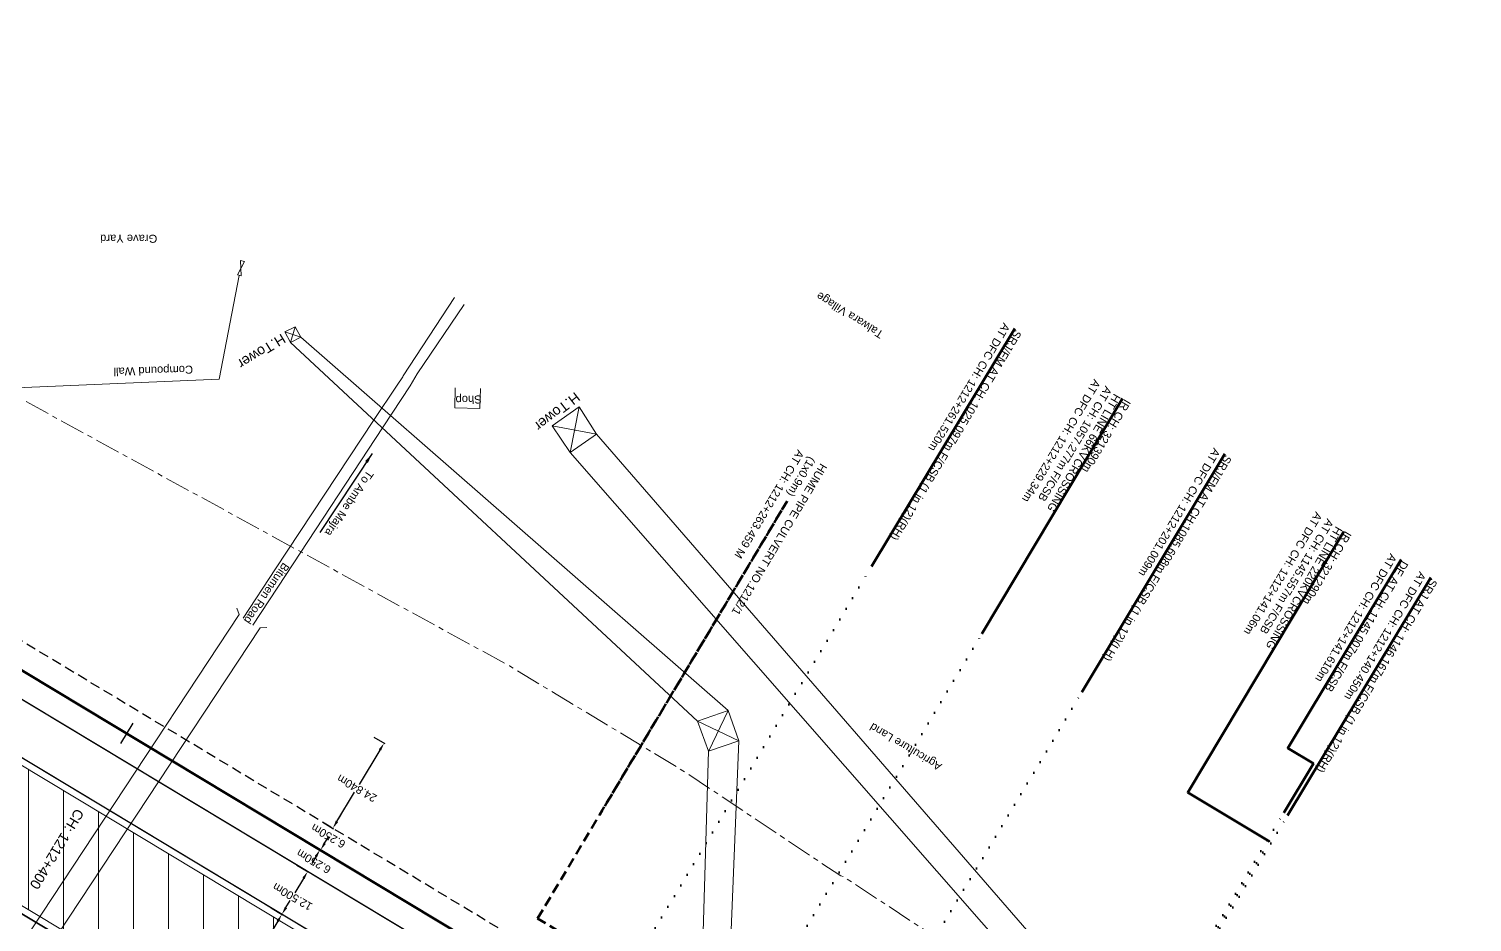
# Model space of a CAD drawing. Header units: metres. Extents: x 622835 to 629437, y 3390046 to 3394575.
# Drawn here: x 627103.9 to 627464.5, y 3392015 to 3392238.1 of the extents above; entities that cross this region are included whole.
import ezdxf

# ---------------------------------------------------------------- set-up
doc = ezdxf.new("R2010")
doc.units = ezdxf.units.M
doc.header["$LTSCALE"] = 2
doc.header["$MEASUREMENT"] = 0
doc.header["$PDMODE"] = 35
doc.header["$PDSIZE"] = 5
for name, pattern in [('ACAD_ISO07W100', [3, 0, -3]), ('CENTER', [2, 1.25, -0.25, 0.25, -0.25]), ('CENTER2', [1.125, 0.75, -0.125, 0.125, -0.125]), ('DASHED2', [0.375, 0.25, -0.125]), ('HIDDEN', [0.375, 0.25, -0.125])]:
    doc.linetypes.add(name, pattern=pattern)
doc.layers.get('Defpoints').update_dxf_attribs({"color": 5, "lineweight": 0})
for name, color, linetype, lineweight in [('C-ALIG-DG-LINE', 1, 'CENTER2', 70), ('C-ALIG-LABL-DG', 1, 'Continuous', 25), ('Commercial Building Pucca', 7, 'Continuous', 13), ('Compound Wall', 7, 'Continuous', 13), ('DOTED LINE', 7, 'ACAD_ISO07W100', 18), ('Gate', 7, 'Continuous', 13), ('IR Cut & Connection', 190, 'Continuous', 0), ("NEW KHANNA CROSSING STN. SRJ's", 10, 'Continuous', 0), ('NEW MANDI GOBINDGARH PLATFORM', 1, 'Continuous', 0), ("NEW MANDI GOBINDPUR CROSSING STN. SRJ's", 10, 'Continuous', 0), ('NEW MANDI GOBINDPUR LOOP LINES', 1, 'Continuous', 0), ('PROPOSED DFCC TRACK', 1, 'Continuous', 0), ('Proposed TPTC Chainages', 10, 'Continuous', 0), ('PWR_LINE', 134, 'POWER', 0), ('RLY BOUNDARY', 32, 'CENTER', 0), ('Side Details', 7, 'Continuous', 13), ('Subroad Edge', 7, 'Continuous', 0), ('Text', 7, 'Continuous', 0), ('Tower', 7, 'Continuous', 0)]:
    doc.layers.add(name, color=color, linetype=linetype, lineweight=lineweight)
doc.layers.add('cut conn grades dn', color=190, linetype='Continuous')
doc.layers.add('Dimension', color=10, linetype='Continuous')
doc.styles.add('ARIAL', font='arial.ttf')
doc.styles.get("Standard").update_dxf_attribs({"font": 'arial.ttf'})
doc.linetypes.add('POWER', pattern='A,10,-0.2,[131,ltypeshp.shx,S=0.4,R=0,X=-0.2,Y=0],-0.2,[131,ltypeshp.shx,S=0.4,R=180,X=1.2,Y=0],-1.4,[131,ltypeshp.shx,S=0.4,R=0,X=-0.2,Y=0],-0.2,[131,ltypeshp.shx,S=0.4,R=180,X=1.2,Y=0],-1.4,[131,ltypeshp.shx,S=0.4,R=0,X=-0.2,Y=0],-0.2,[131,ltypeshp.shx,S=0.4,R=180,X=1.2,Y=0],-1.2', length=14.8)
doc.dimstyles.get("Standard").update_dxf_attribs({"dimtxt": 2.5, "dimasz": 2.5, "dimexe": 0.18, "dimexo": 0.0625, "dimgap": 0.09, "dimtad": 0, "dimtih": 1, "dimtoh": 1, "dimdec": 3, "dimzin": 0, "dimdsep": 46, "dimtxsty": 'Standard', "dimcen": 0.09, "dimaunit": 1, "dimadec": 4, "dimazin": 0, "dimtfac": 1, "dimtdec": 3, "dimtofl": 0, "dimtmove": 0, "dimatfit": 3, "dimfxl": 1, "dimtolj": 1, "dimtzin": 0, "dimarcsym": 0})
doc.dimstyles.new('Standard$0', dxfattribs={"dimscale": 15, "dimtxt": 0.18, "dimasz": 0.18, "dimexe": 0.18, "dimexo": 0.0625, "dimgap": 0.09, "dimtad": 1, "dimtih": 1, "dimtoh": 1, "dimzin": 0, "dimdsep": 46, "dimtxsty": 'Standard', "dimcen": -0.09, "dimclrd": 256, "dimclre": 256, "dimclrt": 256, "dimadec": 0, "dimazin": 0, "dimtfac": 1, "dimtofl": 0, "dimtmove": 0, "dimatfit": 3, "dimfxl": 1, "dimtolj": 1, "dimtzin": 0, "dimlwd": -1, "dimlwe": -1, "dimarcsym": 0})

# ---------------------------------------------------------------- blocks, each defined once
blk = doc.blocks.new('*D558')
at = {"layer": 'Defpoints', "color": 0, "ltscale": 2.5, "transparency": 16777216}
for p in [(627174.06, 3392034.6), (627176.79, 3392032.96), (627170.84, 3392029.25)]:
    blk.add_point(p, dxfattribs=at)
at = {"layer": 'Dimension', "color": 0, "lineweight": -2, "ltscale": 2.5, "transparency": 16777216}
for p, q in [((627174.11, 3392034.57), (627176.95, 3392032.86)), ((627177.82, 3392034.67), (627178.86, 3392036.38)), ((627170.89, 3392029.21), (627173.72, 3392027.51)), ((627172.54, 3392025.89), (627171.51, 3392024.18))]:
    blk.add_line(p, q, dxfattribs=at)
at = {"layer": 'Dimension', "color": 0, "ltscale": 2.5, "transparency": 16777216}
for points in [[(627177.54, 3392034.84), (627178.11, 3392034.5), (627176.79, 3392032.96)], [(627172.25, 3392026.06), (627172.82, 3392025.72), (627173.57, 3392027.6)]]:
    blk.add_solid(points, dxfattribs=at)
at = {"layer": 'Dimension', "color": 0, "lineweight": 0, "ltscale": 2.5, "transparency": 16777216, "insert": (627175.09, 3392030.13), "char_height": 2, "attachment_point": 5, "rotation": 150}
blk.add_mtext('\\A1;6.250m', dxfattribs=at)
blk = doc.blocks.new('*D562')
at = {"layer": 'Defpoints', "color": 0, "ltscale": 2.5, "transparency": 16777216}
for p in [(627190.09, 3392061.24), (627192.67, 3392059.69), (627177.28, 3392039.96)]:
    blk.add_point(p, dxfattribs=at)
at = {"layer": 'Dimension', "color": 0, "lineweight": -2, "ltscale": 2.5, "transparency": 16777216}
for p, q in [((627190.15, 3392061.21), (627192.82, 3392059.59)), ((627191.64, 3392057.97), (627186.45, 3392049.35)), ((627180.89, 3392040.12), (627185.3, 3392047.44)), ((627177.34, 3392039.92), (627180.01, 3392038.31))]:
    blk.add_line(p, q, dxfattribs=at)
at = {"layer": 'Dimension', "color": 0, "ltscale": 2.5, "transparency": 16777216}
for points in [[(627191.35, 3392058.15), (627191.92, 3392057.8), (627192.67, 3392059.69)], [(627180.61, 3392040.29), (627181.18, 3392039.95), (627179.86, 3392038.41)]]:
    blk.add_solid(points, dxfattribs=at)
at = {"layer": 'Dimension', "color": 0, "lineweight": 0, "ltscale": 2.5, "transparency": 16777216, "insert": (627185.87, 3392048.4), "char_height": 2, "attachment_point": 5, "rotation": 150}
blk.add_mtext('\\A1;24.840m', dxfattribs=at)
blk = doc.blocks.new('*D569')
at = {"layer": 'Defpoints', "color": 0, "ltscale": 2.5, "transparency": 16777216}
for p in [(627164.39, 3392018.54), (627167.12, 3392016.89), (627147.19, 3391989.96)]:
    blk.add_point(p, dxfattribs=at)
at = {"layer": 'Dimension', "color": 0, "lineweight": -2, "ltscale": 2.5, "transparency": 16777216}
for p, q in [((627164.44, 3392018.51), (627167.28, 3392016.8)), ((627166.09, 3392015.18), (627158.95, 3392003.32)), ((627150.95, 3391990.03), (627157.8, 3392001.41)), ((627147.24, 3391989.93), (627150.08, 3391988.23))]:
    blk.add_line(p, q, dxfattribs=at)
at = {"layer": 'Dimension', "color": 0, "ltscale": 2.5, "transparency": 16777216}
for points in [[(627165.81, 3392015.35), (627166.38, 3392015.01), (627167.12, 3392016.89)], [(627150.67, 3391990.2), (627151.24, 3391989.86), (627149.92, 3391988.32)]]:
    blk.add_solid(points, dxfattribs=at)
at = {"layer": 'Dimension', "color": 0, "lineweight": 0, "ltscale": 2.5, "transparency": 16777216, "insert": (627158.38, 3392002.36), "char_height": 2, "attachment_point": 5, "rotation": 150}
blk.add_mtext('\\A1;33.352m', dxfattribs=at)
blk = doc.blocks.new('GT')
at = {"layer": 'Gate', "lineweight": 0}
for p, q in [((-0.5, -0.5), (-0.5, 0.5)), ((-0.5, 0.5), (0.5, -0.5)), ((0.5, 0.5), (0.5, -0.5))]:
    blk.add_line(p, q, dxfattribs=at)
at = {"layer": 'Gate', "lineweight": 0, "flags": 128}
blk.add_lwpolyline([(0.5, 0.5), (-0.5, -0.5)], dxfattribs=at)
blk = doc.blocks.new('*D495')
at = {"layer": 'Defpoints', "color": 0, "ltscale": 2.5, "transparency": 16777216}
for p in [(627170.84, 3392029.25), (627173.57, 3392027.6), (627164.39, 3392018.54)]:
    blk.add_point(p, dxfattribs=at)
at = {"layer": 'Dimension', "color": 0, "lineweight": -2, "ltscale": 2.5, "transparency": 16777216}
for p, q in [((627170.89, 3392029.21), (627173.72, 3392027.51)), ((627172.54, 3392025.89), (627170.36, 3392022.28)), ((627168.15, 3392018.61), (627169.22, 3392020.37)), ((627164.44, 3392018.51), (627167.28, 3392016.8))]:
    blk.add_line(p, q, dxfattribs=at)
at = {"layer": 'Dimension', "color": 0, "ltscale": 2.5, "transparency": 16777216}
for points in [[(627172.25, 3392026.06), (627172.82, 3392025.72), (627173.57, 3392027.6)], [(627167.87, 3392018.78), (627168.44, 3392018.43), (627167.12, 3392016.89)]]:
    blk.add_solid(points, dxfattribs=at)
at = {"layer": 'Dimension', "color": 0, "lineweight": 0, "ltscale": 2.5, "transparency": 16777216, "insert": (627169.79, 3392021.32), "char_height": 2, "attachment_point": 5, "rotation": 150}
blk.add_mtext('\\A1;12.500m', dxfattribs=at)
blk = doc.blocks.new('*D508')
at = {"layer": 'Defpoints', "color": 0, "transparency": 16777216}
for p in [(627179.86, 3392038.41), (627179.86, 3392038.41), (627176.79, 3392032.96)]:
    blk.add_point(p, dxfattribs=at)
at = {"layer": 'Dimension', "color": 0, "lineweight": -2, "transparency": 16777216}
for p, q in [((627180.89, 3392040.12), (627181.91, 3392041.84)), ((627179.91, 3392038.37), (627180.01, 3392038.31)), ((627175.63, 3392031.32), (627174.6, 3392029.61)), ((627176.74, 3392032.99), (627176.5, 3392033.13))]:
    blk.add_line(p, q, dxfattribs=at)
at = {"layer": 'Dimension', "color": 0, "transparency": 16777216}
for points in [[(627181.17, 3392039.95), (627180.6, 3392040.29), (627179.86, 3392038.41)], [(627175.91, 3392031.15), (627175.34, 3392031.49), (627176.65, 3392033.04)]]:
    blk.add_solid(points, dxfattribs=at)
at = {"layer": 'Dimension', "color": 0, "lineweight": 0, "transparency": 16777216, "insert": (627178.72, 3392036.49), "char_height": 2, "attachment_point": 5, "rotation": 150.1236}
blk.add_mtext('\\A1;{\\C1;6.250m}', dxfattribs=at)
blk = doc.blocks.new('Tick Hor')
blk.add_lwpolyline([(-0.5, 0), (0.5, 0)])

msp = doc.modelspace()

# ---------------------------------------------------------------- hatches: boundary and pattern name
at = {"layer": 'NEW MANDI GOBINDGARH PLATFORM', "lineweight": 0}
h = msp.add_hatch(dxfattribs=at)
h.set_pattern_fill('ANSI31', color=1, scale=70, angle=45)
h.set_pattern_definition([(90, (0.027, 0.036), (-8.75, 2e-15), [])])
h.paths.add_polyline_path([(626808.3044, 3392230.9813), (626792.8303, 3392205.28), (627364.0783, 3391861.4144), (627371.6032, 3391856.884), (627377.5931, 3391853.2668), (627382.0536, 3391850.5649), (627386.4901, 3391847.8668), (627392.5076, 3391844.1886), (627407.9798, 3391869.8866), (627406.5816, 3391870.7464), (627402.1075, 3391873.4812), (627397.6194, 3391876.2107), (627393.1186, 3391878.937), (627388.5984, 3391881.6666), (627384.0798, 3391884.3899), (627379.552, 3391887.1158)])
h.paths.add_polyline_path([(627302.8404, 3391913.6665), (627300.3274, 3391911.5361), (627299.4342, 3391908.1802)], flags=16)
h.paths.add_polyline_path([(627101.0014, 3392034.279), (627027.0544, 3392076.3997), (627024.0461, 3392071.5539), (627097.993, 3392029.4332)], flags=16)

# ---------------------------------------------------------------- linework, layer by layer
at = {"layer": 'C-ALIG-DG-LINE', "color": 1, "linetype": 'Continuous', "lineweight": -3, "flags": 128}
msp.add_lwpolyline([(627424.6759, 3391883.7526), (625313.4532, 3393154.6032)], dxfattribs=at)
at = {"layer": 'C-ALIG-DG-LINE', "color": 1, "linetype": 'Continuous', "lineweight": 30, "flags": 128}
for points in [[(627414.6633, 3391882.4741), (626250.6372, 3392583.1655)], [(627405.5734, 3391834.4274), (626672.6298, 3392275.6266)], [(627429.3589, 3391859.038), (626872.8903, 3392194.0071)]]:
    msp.add_lwpolyline(points, dxfattribs=at)
at = {"layer": 'Commercial Building Pucca', "flags": 128}
msp.add_lwpolyline([(627216.7625, 3392148.2691), (627216.6321, 3392143.2719), (627210.3416, 3392143.436), (627210.472, 3392148.4332)], dxfattribs=at)
at = {"layer": 'Compound Wall', "lineweight": 20, "flags": 128}
msp.add_lwpolyline([(627064.2509, 3392171.6214), (627097.3461, 3392148.2433), (627102.7174, 3392148.5682), (627151.4356, 3392150.5864), (627156.4914, 3392176.5411)], dxfattribs=at)
at = {"layer": 'Compound Wall', "flags": 128}
msp.add_lwpolyline([(627064.2509, 3392171.6214), (627097.3461, 3392148.2433), (627102.7174, 3392148.5682), (627151.4356, 3392150.5864), (627156.4914, 3392176.5411)], dxfattribs=at)
at = {"layer": 'cut conn grades dn', "color": 1, "linetype": 'Continuous', "lineweight": 50, "flags": 128}
msp.add_lwpolyline([(627413.8821, 3392035.1396), (627393.4862, 3392047.3348), (627432.499, 3392112.5815)], dxfattribs=at)
at = {"layer": 'DOTED LINE', "color": 5, "linetype": 'ACAD_ISO07W100', "lineweight": 50, "ltscale": 0.5}
for p, q in [((627247.7014, 3391992.1627), (627314.4858, 3392103.8557)), ((627350.6225, 3391928.2012), (627418.5402, 3392041.7894)), ((627352.8953, 3391934.2456), (627417.478, 3392042.2565))]:
    msp.add_line(p, q, dxfattribs=at)
at = {"layer": 'DOTED LINE', "color": 1, "linetype": 'ACAD_ISO07W100', "lineweight": 50, "ltscale": 0.5}
for p, q in [((627274.5342, 3391974.1205), (627342.0038, 3392086.9594)), ((627296.123, 3391953.83), (627367.035, 3392072.4262))]:
    msp.add_line(p, q, dxfattribs=at)
at = {"layer": 'DOTED LINE', "color": 1, "linetype": 'DASHED2', "lineweight": 50, "ltscale": 5}
msp.add_lwpolyline([(627245.615, 3391991.5285), (627252.3155, 3392003.1383), (627231.0234, 3392015.8544), (627231.0234, 3392015.8544), (627293.3562, 3392120.1023), (627246.5899, 3392041.8883)], dxfattribs=at)
at = {"layer": 'DOTED LINE', "color": 1, "linetype": 'ACAD_ISO07W100', "lineweight": 50, "ltscale": 0.5}
msp.add_lwpolyline([(627350.1728, 3391928.5895), (627413.8821, 3392035.1396)], dxfattribs=at)
at = {"layer": 'NEW MANDI GOBINDGARH PLATFORM', "color": 1, "linetype": 'Continuous', "lineweight": 0}
msp.add_lwpolyline([(626792.8303, 3392205.28), (626808.3044, 3392230.9813), (627408.0252, 3391869.9762), (627392.5534, 3391844.2737), (626792.8326, 3392205.2787)], dxfattribs=at)
at = {"layer": 'NEW MANDI GOBINDPUR LOOP LINES', "linetype": 'Continuous', "lineweight": 25, "flags": 128}
msp.add_lwpolyline([(627398.9334, 3391891.9428), (626250.6371, 3392583.1655)], dxfattribs=at)
at = {"layer": 'NEW MANDI GOBINDPUR LOOP LINES', "color": 5, "linetype": 'HIDDEN', "lineweight": 30, "ltscale": 5, "flags": 128}
msp.add_lwpolyline([(627352.8953, 3391934.2456), (626471.7247, 3392464.6707)], dxfattribs=at)
at = {"layer": 'NEW MANDI GOBINDPUR LOOP LINES', "color": 1, "linetype": 'Continuous', "lineweight": 25}
msp.add_lwpolyline([(626672.6298, 3392275.6266), (627405.5734, 3391834.4274, 0.0371065), (627479.003, 3391797.3421), (627497.9237, 3391789.4871)], format="xyb", dxfattribs=at)
at = {"layer": 'NEW MANDI GOBINDPUR LOOP LINES', "color": 1, "linetype": 'Continuous', "lineweight": 30}
msp.add_lwpolyline([(627517.6657, 3391802.2147, 0.01498285), (627429.49, 3391858.9591), (626872.8903, 3392194.0071)], format="xyb", dxfattribs=at)
at = {"layer": 'PROPOSED DFCC TRACK', "color": 1, "linetype": 'Continuous', "lineweight": 50}
msp.add_line((627424.6711, 3391883.7448), (625313.456, 3393154.6014), dxfattribs=at)
at = {"layer": 'PROPOSED DFCC TRACK', "linetype": 'Continuous', "lineweight": 20, "flags": 128}
for points in [[(627087.8181, 3391989.6054), (627088.8924, 3391989.5602), (627156.439, 3392091.7891), (627155.8408, 3392093.3823)], [(627094.588, 3391985.3134), (627094.1251, 3391986.284), (627161.6716, 3392088.5129), (627163.3718, 3392088.5874)]]:
    msp.add_lwpolyline(points, dxfattribs=at)
at = {"layer": 'Proposed TPTC Chainages', "color": 5, "lineweight": 50, "flags": 128}
for points in [[(627350.2784, 3392163.3163), (627314.4857, 3392103.8556)], [(627446.796, 3392105.6058), (627418.486, 3392058.4512), (627424.9018, 3392054.5892), (627417.478, 3392042.2565)], [(627454.2117, 3392101.09), (627418.4114, 3392041.6165)]]:
    msp.add_lwpolyline(points, dxfattribs=at)
at = {"layer": 'Proposed TPTC Chainages', "color": 1, "lineweight": 50, "flags": 128}
for points in [[(627342.0038, 3392086.9594), (627377.1739, 3392145.7794)], [(627402.7621, 3392131.9349), (627367.035, 3392072.4261)]]:
    msp.add_lwpolyline(points, dxfattribs=at)
at = {"layer": 'PWR_LINE', "color": 18, "true_color": 0x000000, "flags": 128}
for points in [[(627267.7652, 3391854.3203), (627273.716, 3392057.645), (627271.02, 3392065.188), (627169.3128, 3392159.8232)], [(627272.8422, 3391850.5588), (627281.2952, 3392060.285), (627278.656, 3392067.862), (627171.8761, 3392161.1073)], [(627314.1814, 3391826.4439), (627374.6415, 3391982.7712), (627372.9286, 3391990.3423), (627245.7385, 3392136.904)], [(627308.2503, 3391829.771), (627366.6114, 3391981.2815), (627364.8111, 3391988.8306), (627239.1911, 3392132.3415)]]:
    msp.add_lwpolyline(points, dxfattribs=at)
at = {"layer": 'RLY BOUNDARY', "lineweight": 20, "ltscale": 2.5, "flags": 128}
msp.add_lwpolyline([(627892.3746, 3391590.8464), (627853.8026, 3391614.8633), (627807.8709, 3391643.3648), (627763.2098, 3391671.1424), (627729.391, 3391692.3162), (627635.8822, 3391750.6784), (627660.1446, 3391809.2203), (627519.5568, 3391891.152), (627476.8389, 3391915.865), (627434.3844, 3391942.69), (627307.5279, 3392026.3119), (627306.7829, 3392026.5061), (627267.353, 3392052.7992), (627223.9736, 3392078.9893), (627097.3461, 3392148.2433), (627064.2509, 3392171.6214), (627020.7361, 3392194.4307), (626980.8782, 3392219.8528), (626937.972, 3392245.713), (626894.59, 3392272.359), (626851.325, 3392298.078), (626765.656, 3392350.035), (626720.72, 3392377.008), (626678.274, 3392402.82), (626638.354, 3392427.704), (626595.176, 3392453.388), (626546.2585, 3392482.4138), (626502.9741, 3392507.8519), (626457.1589, 3392535.47), (626370.2027, 3392585.4762), (626329.4837, 3392607.8197), (626276.63, 3392641.1068), (626248.5163, 3392659.2277), (626219.5479, 3392680.9715), (626152.643, 3392718.511), (626109.5867, 3392744.8943), (626057.9239, 3392775.41), (626021.0374, 3392796.8242), (625904.8086, 3392858.5418), (625861.3055, 3392884.0038), (625818.1177, 3392909.4437), (625699.839, 3392978.326), (625656.064, 3393004.068), (625614.356, 3393028.385), (625543.556, 3393070.031), (625500.6769, 3393095.2405), (625461.769, 3393118.43), (625418.978, 3393143.909), (625375.919, 3393169.091), (625289.4128, 3393220.1398), (625283.3377, 3393209.9857), (625180.1642, 3393272.0512), (624950.6342, 3393412.922), (624924.3694, 3393369.1236), (624924.3694, 3393369.1236)], dxfattribs=at)
at = {"layer": 'Subroad Edge', "lineweight": 15, "flags": 128}
for points in [[(627157.4604, 3392090.8696), (627165.5431, 3392103.2458), (627190.0381, 3392140.2651), (627195.9317, 3392149.1357), (627197.3474, 3392151.2095), (627197.4681, 3392151.4166), (627210.2739, 3392171.0235)], [(627159.8913, 3392089.1292), (627168.002, 3392101.5586), (627192.4447, 3392138.6851), (627199.1796, 3392148.9712), (627200.93, 3392151.9211), (627212.6982, 3392169.3012)]]:
    msp.add_lwpolyline(points, dxfattribs=at)
at = {"layer": 'Tower', "flags": 128}
for points in [[(627169.3128, 3392159.8232), (627170.4278, 3392163.7213)], [(627167.8815, 3392162.4067), (627171.8761, 3392161.1073)], [(627239.1911, 3392132.3415), (627241.39, 3392143.6857)], [(627234.6569, 3392139.001), (627245.7385, 3392136.904)]]:
    msp.add_lwpolyline(points, dxfattribs=at)
at = {"layer": 'Tower'}
msp.add_lwpolyline([(627271.02, 3392065.188), (627278.656, 3392067.862), (627281.278, 3392060.279), (627273.716, 3392057.645)], close=True, dxfattribs=at)
for points in [[(627273.7379, 3392057.5839), (627278.656, 3392067.862)], [(627271.02, 3392065.188), (627281.2952, 3392060.285)]]:
    msp.add_lwpolyline(points, dxfattribs=at)
for points in [[(627169.3128, 3392159.8232), (627167.8815, 3392162.4067), (627170.4278, 3392163.7213), (627171.8761, 3392161.1073)], [(627239.1911, 3392132.3415), (627234.6569, 3392139.001), (627241.39, 3392143.6857), (627245.7385, 3392136.904)]]:
    msp.add_3dface(points, dxfattribs=at)

# ---------------------------------------------------------------- block references
at = {"layer": 'C-ALIG-LABL-DG', "color": 1, "linetype": 'Continuous', "lineweight": 25, "xscale": 6, "yscale": 6, "zscale": 6, "rotation": 238.9541622295999}
msp.add_blockref('Tick Hor', (627128.328, 3392062.1392), dxfattribs=at)
at = {"layer": 'Gate', "xscale": 3.68232674319989, "yscale": 0.9997814889190972, "zscale": 1.918729296696905, "rotation": 77.27629083342856}
msp.add_blockref('GT', (627156.9049, 3392178.3362), dxfattribs=at)
msp.add_blockref('GT', (627156.9049, 3392178.3362), dxfattribs=at)

# ---------------------------------------------------------------- texts
at = {"layer": 'C-ALIG-LABL-DG', "color": 1, "lineweight": 25, "style": 'ARIAL'}
msp.add_text('CH: 1212+400', height=2.5, rotation=238.954162, dxfattribs=at).set_placement((627115.6811, 3392043.5531))
at = {"layer": 'IR Cut & Connection', "linetype": 'Continuous', "lineweight": 0, "char_height": 2, "attachment_point": 4, "rotation": 239, "line_spacing_factor": 0.6, "style": 'ARIAL'}
for s, insert in [('\\pxsm1;IR CH: 321390m ', (627378.5152, 3392145.3398)), ('\\pxsm1;IR CH: 321290m ', (627433.6408, 3392112.3787))]:
    msp.add_mtext(s, dxfattribs=dict(at, insert=insert))
at = {"layer": "NEW KHANNA CROSSING STN. SRJ's", "color": 1, "linetype": 'Continuous', "lineweight": 13, "style": 'ARIAL'}
for s, p in [('HT LINE 66KV', (627375.0956, 3392147.1712)), ('CROSSING', (627365.7096, 3392131.1035)), ('HT LINE 220KV', (627430.504, 3392114.041)), ('CROSSING', (627420.3516, 3392096.7163))]:
    msp.add_text(s, height=2, rotation=240, dxfattribs=at).set_placement(p)
at = {"layer": "NEW KHANNA CROSSING STN. SRJ's", "color": 1, "linetype": 'Continuous', "lineweight": 13, "char_height": 2, "width": 41.72691, "attachment_point": 4, "rotation": 239.020762, "line_spacing_factor": 0.648, "style": 'ARIAL'}
for s, insert in [('\\pxsm1; \\PAT CH: 1057.277m F/CSB\\PAT DFC CH: 1212+229.34m ', (627373.7837, 3392148.5617)), ('\\pxsm1; \\PAT CH: 1145.557m F/CSB\\PAT DFC CH: 1212+141.06m ', (627429.1921, 3392115.4314))]:
    msp.add_mtext(s, dxfattribs=dict(at, insert=insert))
at = {"layer": "NEW MANDI GOBINDPUR CROSSING STN. SRJ's", "color": 5, "linetype": 'Continuous', "lineweight": 13, "char_height": 2, "attachment_point": 4, "rotation": 239.020766, "line_spacing_factor": 0.648, "style": 'ARIAL'}
for s, insert, width in [('\\pxsm1;SRJ/FM AT CH: 1025.097m F/CSB (1 in 12)(RH)\\PAT DFC CH: 1212+261.520m ', (627349.7507, 3392163.4971), 88.191562), ('\\pxsm1;DE AT CH: 1145.007m F/CSB\\PAT DFC CH: 1212+141.610m ', (627446.4007, 3392105.8431), 60.418778), ('\\pxsm1;SRJ AT CH: 1146.167m F/CSB (1 in 12)(RH)\\PAT DFC CH: 1212+140.450m ', (627453.6784, 3392101.3571), 62.398806)]:
    msp.add_mtext(s, dxfattribs=dict(at, insert=insert, width=width))
at = {"layer": "NEW MANDI GOBINDPUR CROSSING STN. SRJ's", "linetype": 'Continuous', "lineweight": 13, "insert": (627402.2733, 3392132.2271), "char_height": 2, "width": 76.320135, "attachment_point": 4, "rotation": 239.020766, "line_spacing_factor": 0.648, "style": 'ARIAL'}
msp.add_mtext('\\pxsm1;SRJ/FM AT CH:1085.608m F/CSB (1 in 12)(LH)\\PAT DFC CH: 1212+201.009m ', dxfattribs=at)
at = {"layer": 'Proposed TPTC Chainages', "color": 1, "lineweight": 0, "insert": (627299.7282, 3392130.9671), "char_height": 2, "width": 45.642326, "attachment_point": 4, "rotation": 239.123596, "line_spacing_factor": 0.6, "style": 'ARIAL'}
msp.add_mtext('\\pxsm0.5;HUME PIPE CULVERT NO.1212/1\\P \\P(1x0.9m)\\P\\P\\psm1;AT CH: 1212+263.459 M', dxfattribs=at)
at = {"layer": 'Side Details', "color": 0}
msp.add_text('Agriculture Land', height=2, rotation=149, dxfattribs=at).set_placement((627332.2342, 3392054.3759))
at = {"layer": 'Subroad Edge', "style": 'ARIAL'}
for s, p in [('To Ambe Majra', (627188.5329, 3392128.0181)), ('Bitumen Road', (627167.4998, 3392104.9622))]:
    msp.add_text(s, height=2, rotation=235.639332, dxfattribs=at).set_placement(p)
at = {"layer": 'Text'}
for s, rotation, p in [('Grave Yard', 179.974393, (627135.9955, 3392186.701)), ('Talwara Village', 147.914672, (627317.6527, 3392162.3569)), ('Compound Wall', 181.67672, (627144.9131, 3392154.0301)), ('Shop', 181.525417, (627217.0361, 3392146.5725))]:
    msp.add_text(s, height=2, rotation=rotation, dxfattribs=at).set_placement(p)
at = {"layer": 'Text', "style": 'ARIAL'}
msp.add_text('Compound Wall', height=2, rotation=181.67672, dxfattribs=at).set_placement((627144.9131, 3392154.0301))
at = {"layer": 'Tower'}
for rotation, p in [(211.580334, (627167.0551, 3392162.0915)), (217.803372, (627240.387, 3392147.5413))]:
    msp.add_text('H.Tower', height=2.5, rotation=rotation, dxfattribs=at).set_placement(p)

# ---------------------------------------------------------------- dimensions: what is measured, and where the dimension line sits
at = {"layer": 'Dimension', "lineweight": 0, "ltscale": 2.5}
for base, p1, p2, angle, text, dimstyle, override, picture, middle in [((627192.6707, 3392059.6868), (627177.2832, 3392039.9562), (627190.0939, 3392061.2379), 58.954002, '24.840m', 'Standard$0', {"dimscale": 1, "dimtxt": 2, "dimasz": 2, "dimtad": 3, "dimdec": 3, "dimpost": 'm', "dimcen": 0.09, "dimclrd": 0, "dimclre": 0, "dimclrt": 0, "dimaunit": 1, "dimadec": 4, "dimtdec": 3, "dimlwd": 65534, "dimlwe": 65534}, '*D562', (627185.874, 3392048.3957)), ((627176.7922, 3392032.9568), (627170.8366, 3392029.2468), (627174.0599, 3392034.6015), 58.953949, '6.250m', 'Standard', {"dimtxt": 2, "dimasz": 2, "dimdec": 3, "dimpost": 'm'}, '*D558', (627175.0913, 3392030.1312)), ((627173.5689, 3392027.6021), (627164.39, 3392018.5374), (627170.8366, 3392029.2468), 58.953949, '12.500m', 'Standard', {"dimtxt": 2, "dimasz": 2, "dimpost": 'm'}, '*D495', (627169.7899, 3392021.3242))]:
    dim = msp.add_linear_dim(base=base, p1=p1, p2=p2, angle=angle, text=text, dimstyle=dimstyle, override=override, dxfattribs=at)
    dim.commit()
    dim.dimension.update_dxf_attribs({"geometry": picture, "text_midpoint": middle, "dimtype": 129, "text_rotation": 150})
at = {"layer": 'Dimension', "color": 10, "lineweight": 0}
dim = msp.add_linear_dim(base=(627179.8601, 3392038.405), p1=(627176.7922, 3392032.9568), p2=(627179.8601, 3392038.405), angle=239.123596, text='{\\C1;6.250m}', dimstyle='Standard$0', override={"dimscale": 1, "dimtxt": 2, "dimasz": 2, "dimtad": 0, "dimdec": 3, "dimpost": 'm', "dimcen": 0.09, "dimclrd": 0, "dimclre": 0, "dimclrt": 0, "dimaunit": 1, "dimadec": 4, "dimtdec": 3, "dimlwd": 65534, "dimlwe": 65534}, dxfattribs=at)
dim.commit()
dim.dimension.update_dxf_attribs({"geometry": '*D508', "text_midpoint": (627178.7161, 3392036.4917), "dimtype": 128, "text_rotation": 1})
at = {"layer": 'Dimension', "lineweight": 0, "ltscale": 2.5}
dim = msp.add_linear_dim(base=(627167.1223, 3392016.8927), p1=(627147.1895, 3391989.9629), p2=(627164.39, 3392018.5374), angle=58.953949, dimstyle='Standard', override={"dimtxt": 2, "dimasz": 2, "dimpost": 'm'}, dxfattribs=at)
dim.commit()
dim.dimension.update_dxf_attribs({"geometry": '*D569', "text_midpoint": (627158.3759, 3392002.3627), "dimtype": 129, "text_rotation": 150})

# ---------------------------------------------------------------- leaders
at = {"layer": 'Subroad Edge'}
msp.add_leader([(627189.6705, 3392132.0099), (627176.6471, 3392112.2943)], dimstyle='Standard', override={"dimasz": 2.5, "dimdsep": 0}, dxfattribs=at)

doc.saveas('drawing.dxf')
